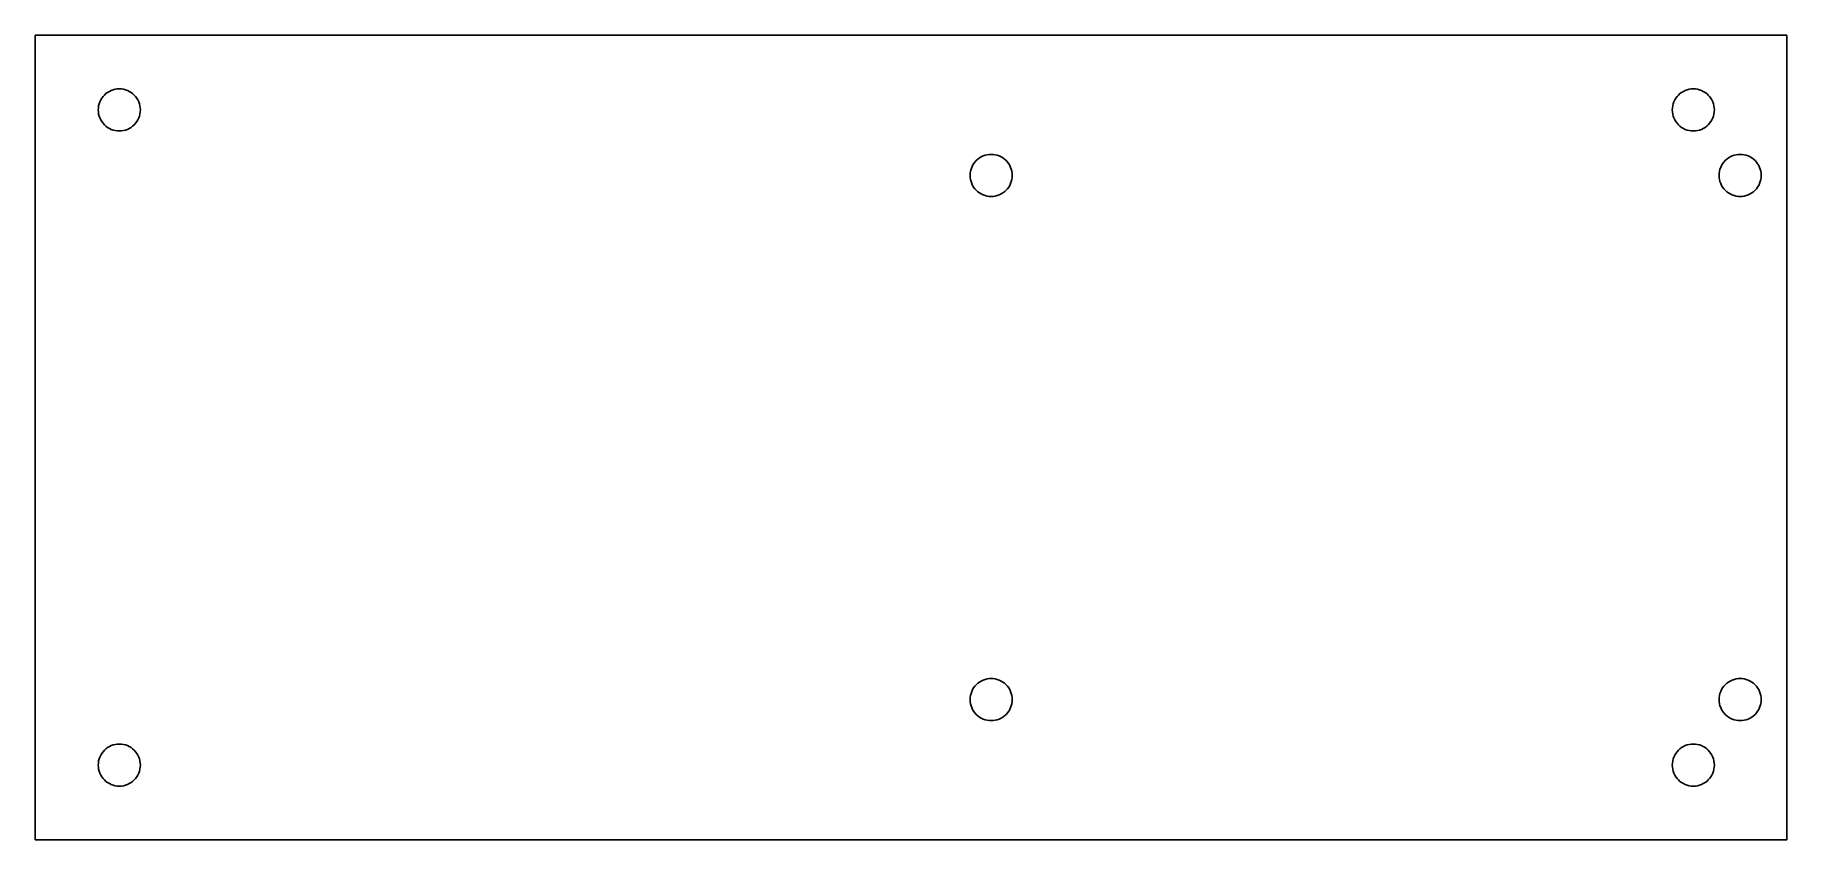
# Model space of a CAD drawing. Header units: metres. Extents: x -142 to 45, y -43 to 43.
import ezdxf

# ---------------------------------------------------------------- set-up
doc = ezdxf.new("R2010")
doc.units = ezdxf.units.M

msp = doc.modelspace()

# ---------------------------------------------------------------- linework, layer by layer
for p, q in [((45, 43), (-142.126, 43)), ((-142.126, 43), (-142.126, -43)), ((45, -43), (45, 43)), ((-135.333, 35.439), (-135.279, 35.6531)), ((-135.279, 35.6531), (-135.205, 35.861)), ((-135.205, 35.861), (-135.11, 36.0606)), ((-135.11, 36.0606), (-134.997, 36.25)), ((-134.997, 36.25), (-134.865, 36.4274)), ((-134.865, 36.4274), (-134.717, 36.591)), ((-134.717, 36.591), (-134.553, 36.7393)), ((-134.553, 36.7393), (-134.376, 36.8708)), ((-134.376, 36.8708), (-134.187, 36.9843)), ((-134.187, 36.9843), (-133.987, 37.0787)), ((-133.987, 37.0787), (-133.779, 37.1531)), ((-133.779, 37.1531), (-133.565, 37.2068)), ((-133.565, 37.2068), (-133.347, 37.2392)), ((-133.347, 37.2392), (-133.126, 37.25)), ((-133.126, 37.25), (-132.905, 37.2392)), ((-132.905, 37.2392), (-132.687, 37.2068)), ((-132.687, 37.2068), (-132.473, 37.1531)), ((-132.473, 37.1531), (-132.265, 37.0787)), ((-132.265, 37.0787), (-132.065, 36.9843)), ((-132.065, 36.9843), (-131.876, 36.8708)), ((-131.876, 36.8708), (-131.699, 36.7393)), ((-131.699, 36.7393), (-131.535, 36.591)), ((-131.535, 36.591), (-131.387, 36.4274)), ((-131.387, 36.4274), (-131.255, 36.25)), ((-131.255, 36.25), (-131.142, 36.0606)), ((-131.142, 36.0606), (-131.047, 35.861)), ((-131.047, 35.861), (-130.973, 35.6531)), ((-130.973, 35.6531), (-130.919, 35.439)), ((32.7932, 35.439), (32.8469, 35.6531)), ((32.8469, 35.6531), (32.9213, 35.861)), ((32.9213, 35.861), (33.0157, 36.0606)), ((33.0157, 36.0606), (33.1292, 36.25)), ((33.1292, 36.25), (33.2607, 36.4274)), ((33.2607, 36.4274), (33.409, 36.591)), ((33.409, 36.591), (33.5726, 36.7393)), ((33.5726, 36.7393), (33.75, 36.8708)), ((33.75, 36.8708), (33.9394, 36.9843)), ((33.9394, 36.9843), (34.139, 37.0787)), ((34.139, 37.0787), (34.3469, 37.1531)), ((34.3469, 37.1531), (34.561, 37.2068)), ((34.561, 37.2068), (34.7795, 37.2392)), ((34.7795, 37.2392), (35, 37.25)), ((35, 37.25), (35.2205, 37.2392)), ((35.2205, 37.2392), (35.439, 37.2068)), ((35.439, 37.2068), (35.6531, 37.1531)), ((35.6531, 37.1531), (35.861, 37.0787)), ((35.861, 37.0787), (36.0606, 36.9843)), ((36.0606, 36.9843), (36.25, 36.8708)), ((36.25, 36.8708), (36.4274, 36.7393)), ((36.4274, 36.7393), (36.591, 36.591)), ((36.591, 36.591), (36.7393, 36.4274)), ((36.7393, 36.4274), (36.8708, 36.25)), ((36.8708, 36.25), (36.9843, 36.0606)), ((36.9843, 36.0606), (37.0787, 35.861)), ((37.0787, 35.861), (37.1531, 35.6531)), ((37.1531, 35.6531), (37.2068, 35.439)), ((-135.376, 35), (-135.365, 35.2205)), ((-135.365, 34.7795), (-135.376, 35)), ((-135.365, 35.2205), (-135.333, 35.439)), ((-135.333, 34.561), (-135.365, 34.7795)), ((-135.279, 34.3469), (-135.333, 34.561)), ((-135.205, 34.139), (-135.279, 34.3469)), ((-135.11, 33.9394), (-135.205, 34.139)), ((-134.997, 33.75), (-135.11, 33.9394)), ((-134.865, 33.5726), (-134.997, 33.75)), ((-131.255, 33.75), (-131.387, 33.5726)), ((-131.142, 33.9394), (-131.255, 33.75)), ((-131.047, 34.139), (-131.142, 33.9394)), ((-130.973, 34.3469), (-131.047, 34.139)), ((-130.919, 34.561), (-130.973, 34.3469)), ((-130.919, 35.439), (-130.887, 35.2205)), ((-130.887, 34.7795), (-130.919, 34.561)), ((-130.887, 35.2205), (-130.876, 35)), ((-130.876, 35), (-130.887, 34.7795)), ((32.75, 35), (32.7608, 35.2205)), ((32.7608, 34.7795), (32.75, 35)), ((32.7608, 35.2205), (32.7932, 35.439)), ((32.7932, 34.561), (32.7608, 34.7795)), ((32.8469, 34.3469), (32.7932, 34.561)), ((32.9213, 34.139), (32.8469, 34.3469)), ((33.0157, 33.9394), (32.9213, 34.139)), ((33.1292, 33.75), (33.0157, 33.9394)), ((33.2607, 33.5726), (33.1292, 33.75)), ((36.8708, 33.75), (36.7393, 33.5726)), ((36.9843, 33.9394), (36.8708, 33.75)), ((37.0787, 34.139), (36.9843, 33.9394)), ((37.1531, 34.3469), (37.0787, 34.139)), ((37.2068, 34.561), (37.1531, 34.3469)), ((37.2068, 35.439), (37.2392, 35.2205)), ((37.2392, 34.7795), (37.2068, 34.561)), ((37.2392, 35.2205), (37.25, 35)), ((37.25, 35), (37.2392, 34.7795)), ((-134.717, 33.409), (-134.865, 33.5726)), ((-134.553, 33.2607), (-134.717, 33.409)), ((-134.376, 33.1292), (-134.553, 33.2607)), ((-134.187, 33.0157), (-134.376, 33.1292)), ((-133.987, 32.9213), (-134.187, 33.0157)), ((-133.779, 32.8469), (-133.987, 32.9213)), ((-133.565, 32.7932), (-133.779, 32.8469)), ((-133.347, 32.7608), (-133.565, 32.7932)), ((-133.126, 32.75), (-133.347, 32.7608)), ((-132.905, 32.7608), (-133.126, 32.75)), ((-132.687, 32.7932), (-132.905, 32.7608)), ((-132.473, 32.8469), (-132.687, 32.7932)), ((-132.265, 32.9213), (-132.473, 32.8469)), ((-132.065, 33.0157), (-132.265, 32.9213)), ((-131.876, 33.1292), (-132.065, 33.0157)), ((-131.699, 33.2607), (-131.876, 33.1292)), ((-131.535, 33.409), (-131.699, 33.2607)), ((-131.387, 33.5726), (-131.535, 33.409)), ((33.409, 33.409), (33.2607, 33.5726)), ((33.5726, 33.2607), (33.409, 33.409)), ((33.75, 33.1292), (33.5726, 33.2607)), ((33.9394, 33.0157), (33.75, 33.1292)), ((34.139, 32.9213), (33.9394, 33.0157)), ((34.3469, 32.8469), (34.139, 32.9213)), ((34.561, 32.7932), (34.3469, 32.8469)), ((34.7795, 32.7608), (34.561, 32.7932)), ((35, 32.75), (34.7795, 32.7608)), ((35.2205, 32.7608), (35, 32.75)), ((35.439, 32.7932), (35.2205, 32.7608)), ((35.6531, 32.8469), (35.439, 32.7932)), ((35.861, 32.9213), (35.6531, 32.8469)), ((36.0606, 33.0157), (35.861, 32.9213)), ((36.25, 33.1292), (36.0606, 33.0157)), ((36.4274, 33.2607), (36.25, 33.1292)), ((36.591, 33.409), (36.4274, 33.2607)), ((36.7393, 33.5726), (36.591, 33.409)), ((-41.25, 29.8708), (-41.0606, 29.9843)), ((-41.0606, 29.9843), (-40.861, 30.0787)), ((-40.861, 30.0787), (-40.6531, 30.1531)), ((-40.6531, 30.1531), (-40.439, 30.2068)), ((-40.439, 30.2068), (-40.2205, 30.2392)), ((-40.2205, 30.2392), (-40, 30.25)), ((-40, 30.25), (-39.7795, 30.2392)), ((-39.7795, 30.2392), (-39.561, 30.2068)), ((-39.561, 30.2068), (-39.3469, 30.1531)), ((-39.3469, 30.1531), (-39.139, 30.0787)), ((-39.139, 30.0787), (-38.9394, 29.9843)), ((-38.9394, 29.9843), (-38.75, 29.8708)), ((38.75, 29.8708), (38.9394, 29.9843)), ((38.9394, 29.9843), (39.139, 30.0787)), ((39.139, 30.0787), (39.3469, 30.1531)), ((39.3469, 30.1531), (39.561, 30.2068)), ((39.561, 30.2068), (39.7795, 30.2392)), ((39.7795, 30.2392), (40, 30.25)), ((40, 30.25), (40.2205, 30.2392)), ((40.2205, 30.2392), (40.439, 30.2068)), ((40.439, 30.2068), (40.6531, 30.1531)), ((40.6531, 30.1531), (40.861, 30.0787)), ((40.861, 30.0787), (41.0606, 29.9843)), ((41.0606, 29.9843), (41.25, 29.8708)), ((-42.25, 28), (-42.2392, 28.2205)), ((-42.2392, 28.2205), (-42.2068, 28.439)), ((-42.2068, 28.439), (-42.1531, 28.6531)), ((-42.1531, 28.6531), (-42.0787, 28.861)), ((-42.0787, 28.861), (-41.9843, 29.0606)), ((-41.9843, 29.0606), (-41.8708, 29.25)), ((-41.8708, 29.25), (-41.7393, 29.4274)), ((-41.7393, 29.4274), (-41.591, 29.591)), ((-41.591, 29.591), (-41.4274, 29.7393)), ((-41.4274, 29.7393), (-41.25, 29.8708)), ((-38.75, 29.8708), (-38.5726, 29.7393)), ((-38.5726, 29.7393), (-38.409, 29.591)), ((-38.409, 29.591), (-38.2607, 29.4274)), ((-38.2607, 29.4274), (-38.1292, 29.25)), ((-38.1292, 29.25), (-38.0157, 29.0606)), ((-38.0157, 29.0606), (-37.9213, 28.861)), ((-37.9213, 28.861), (-37.8469, 28.6531)), ((-37.8469, 28.6531), (-37.7932, 28.439)), ((-37.7932, 28.439), (-37.7608, 28.2205)), ((-37.7608, 28.2205), (-37.75, 28)), ((37.75, 28), (37.7608, 28.2205)), ((37.7608, 28.2205), (37.7932, 28.439)), ((37.7932, 28.439), (37.8469, 28.6531)), ((37.8469, 28.6531), (37.9213, 28.861)), ((37.9213, 28.861), (38.0157, 29.0606)), ((38.0157, 29.0606), (38.1292, 29.25)), ((38.1292, 29.25), (38.2607, 29.4274)), ((38.2607, 29.4274), (38.409, 29.591)), ((38.409, 29.591), (38.5726, 29.7393)), ((38.5726, 29.7393), (38.75, 29.8708)), ((41.25, 29.8708), (41.4274, 29.7393)), ((41.4274, 29.7393), (41.591, 29.591)), ((41.591, 29.591), (41.7393, 29.4274)), ((41.7393, 29.4274), (41.8708, 29.25)), ((41.8708, 29.25), (41.9843, 29.0606)), ((41.9843, 29.0606), (42.0787, 28.861)), ((42.0787, 28.861), (42.1531, 28.6531)), ((42.1531, 28.6531), (42.2068, 28.439)), ((42.2068, 28.439), (42.2392, 28.2205)), ((42.2392, 28.2205), (42.25, 28)), ((-42.2392, 27.7795), (-42.25, 28)), ((-42.2068, 27.561), (-42.2392, 27.7795)), ((-42.1531, 27.3469), (-42.2068, 27.561)), ((-42.0787, 27.139), (-42.1531, 27.3469)), ((-41.9843, 26.9394), (-42.0787, 27.139)), ((-41.8708, 26.75), (-41.9843, 26.9394)), ((-41.7393, 26.5726), (-41.8708, 26.75)), ((-41.591, 26.409), (-41.7393, 26.5726)), ((-41.4274, 26.2607), (-41.591, 26.409)), ((-41.25, 26.1292), (-41.4274, 26.2607)), ((-38.5726, 26.2607), (-38.75, 26.1292)), ((-38.409, 26.409), (-38.5726, 26.2607)), ((-38.2607, 26.5726), (-38.409, 26.409)), ((-38.1292, 26.75), (-38.2607, 26.5726)), ((-38.0157, 26.9394), (-38.1292, 26.75)), ((-37.9213, 27.139), (-38.0157, 26.9394)), ((-37.8469, 27.3469), (-37.9213, 27.139)), ((-37.7932, 27.561), (-37.8469, 27.3469)), ((-37.7608, 27.7795), (-37.7932, 27.561)), ((-37.75, 28), (-37.7608, 27.7795)), ((37.7608, 27.7795), (37.75, 28)), ((37.7932, 27.561), (37.7608, 27.7795)), ((37.8469, 27.3469), (37.7932, 27.561)), ((37.9213, 27.139), (37.8469, 27.3469)), ((38.0157, 26.9394), (37.9213, 27.139)), ((38.1292, 26.75), (38.0157, 26.9394)), ((38.2607, 26.5726), (38.1292, 26.75)), ((38.409, 26.409), (38.2607, 26.5726)), ((38.5726, 26.2607), (38.409, 26.409)), ((38.75, 26.1292), (38.5726, 26.2607)), ((41.4274, 26.2607), (41.25, 26.1292)), ((41.591, 26.409), (41.4274, 26.2607)), ((41.7393, 26.5726), (41.591, 26.409)), ((41.8708, 26.75), (41.7393, 26.5726)), ((41.9843, 26.9394), (41.8708, 26.75)), ((42.0787, 27.139), (41.9843, 26.9394)), ((42.1531, 27.3469), (42.0787, 27.139)), ((42.2068, 27.561), (42.1531, 27.3469)), ((42.2392, 27.7795), (42.2068, 27.561)), ((42.25, 28), (42.2392, 27.7795)), ((-41.0606, 26.0157), (-41.25, 26.1292)), ((-40.861, 25.9213), (-41.0606, 26.0157)), ((-40.6531, 25.8469), (-40.861, 25.9213)), ((-40.439, 25.7932), (-40.6531, 25.8469)), ((-40.2205, 25.7608), (-40.439, 25.7932)), ((-40, 25.75), (-40.2205, 25.7608)), ((-39.7795, 25.7608), (-40, 25.75)), ((-39.561, 25.7932), (-39.7795, 25.7608)), ((-39.3469, 25.8469), (-39.561, 25.7932)), ((-39.139, 25.9213), (-39.3469, 25.8469)), ((-38.9394, 26.0157), (-39.139, 25.9213)), ((-38.75, 26.1292), (-38.9394, 26.0157)), ((38.9394, 26.0157), (38.75, 26.1292)), ((39.139, 25.9213), (38.9394, 26.0157)), ((39.3469, 25.8469), (39.139, 25.9213)), ((39.561, 25.7932), (39.3469, 25.8469)), ((39.7795, 25.7608), (39.561, 25.7932)), ((40, 25.75), (39.7795, 25.7608)), ((40.2205, 25.7608), (40, 25.75)), ((40.439, 25.7932), (40.2205, 25.7608)), ((40.6531, 25.8469), (40.439, 25.7932)), ((40.861, 25.9213), (40.6531, 25.8469)), ((41.0606, 26.0157), (40.861, 25.9213)), ((41.25, 26.1292), (41.0606, 26.0157)), ((-41.4274, -26.2607), (-41.25, -26.1292)), ((-41.25, -26.1292), (-41.0606, -26.0157)), ((-41.0606, -26.0157), (-40.861, -25.9213)), ((-40.861, -25.9213), (-40.6531, -25.8469)), ((-40.6531, -25.8469), (-40.439, -25.7932)), ((-40.439, -25.7932), (-40.2205, -25.7608)), ((-40.2205, -25.7608), (-40, -25.75)), ((-40, -25.75), (-39.7795, -25.7608)), ((-39.7795, -25.7608), (-39.561, -25.7932)), ((-39.561, -25.7932), (-39.3469, -25.8469)), ((-39.3469, -25.8469), (-39.139, -25.9213)), ((-39.139, -25.9213), (-38.9394, -26.0157)), ((-38.9394, -26.0157), (-38.75, -26.1292)), ((-38.75, -26.1292), (-38.5726, -26.2607)), ((38.5726, -26.2607), (38.75, -26.1292)), ((38.75, -26.1292), (38.9394, -26.0157)), ((38.9394, -26.0157), (39.139, -25.9213)), ((39.139, -25.9213), (39.3469, -25.8469)), ((39.3469, -25.8469), (39.561, -25.7932)), ((39.561, -25.7932), (39.7795, -25.7608)), ((39.7795, -25.7608), (40, -25.75)), ((40, -25.75), (40.2205, -25.7608)), ((40.2205, -25.7608), (40.439, -25.7932)), ((40.439, -25.7932), (40.6531, -25.8469)), ((40.6531, -25.8469), (40.861, -25.9213)), ((40.861, -25.9213), (41.0606, -26.0157)), ((41.0606, -26.0157), (41.25, -26.1292)), ((41.25, -26.1292), (41.4274, -26.2607)), ((-42.25, -28), (-42.2392, -27.7795)), ((-42.2392, -28.2205), (-42.25, -28)), ((-42.2392, -27.7795), (-42.2068, -27.561)), ((-42.2068, -27.561), (-42.1531, -27.3469)), ((-42.1531, -27.3469), (-42.0787, -27.139)), ((-42.0787, -27.139), (-41.9843, -26.9394)), ((-41.9843, -26.9394), (-41.8708, -26.75)), ((-41.8708, -26.75), (-41.7393, -26.5726)), ((-41.7393, -26.5726), (-41.591, -26.409)), ((-41.591, -26.409), (-41.4274, -26.2607)), ((-38.5726, -26.2607), (-38.409, -26.409)), ((-38.409, -26.409), (-38.2607, -26.5726)), ((-38.2607, -26.5726), (-38.1292, -26.75)), ((-38.1292, -26.75), (-38.0157, -26.9394)), ((-38.0157, -26.9394), (-37.9213, -27.139)), ((-37.9213, -27.139), (-37.8469, -27.3469)), ((-37.8469, -27.3469), (-37.7932, -27.561)), ((-37.7932, -27.561), (-37.7608, -27.7795)), ((-37.7608, -27.7795), (-37.75, -28)), ((-37.75, -28), (-37.7608, -28.2205)), ((37.75, -28), (37.7608, -27.7795)), ((37.7608, -28.2205), (37.75, -28)), ((37.7608, -27.7795), (37.7932, -27.561)), ((37.7932, -27.561), (37.8469, -27.3469)), ((37.8469, -27.3469), (37.9213, -27.139)), ((37.9213, -27.139), (38.0157, -26.9394)), ((38.0157, -26.9394), (38.1292, -26.75)), ((38.1292, -26.75), (38.2607, -26.5726)), ((38.2607, -26.5726), (38.409, -26.409)), ((38.409, -26.409), (38.5726, -26.2607)), ((41.4274, -26.2607), (41.591, -26.409)), ((41.591, -26.409), (41.7393, -26.5726)), ((41.7393, -26.5726), (41.8708, -26.75)), ((41.8708, -26.75), (41.9843, -26.9394)), ((41.9843, -26.9394), (42.0787, -27.139)), ((42.0787, -27.139), (42.1531, -27.3469)), ((42.1531, -27.3469), (42.2068, -27.561)), ((42.2068, -27.561), (42.2392, -27.7795)), ((42.2392, -27.7795), (42.25, -28)), ((42.25, -28), (42.2392, -28.2205)), ((-42.2068, -28.439), (-42.2392, -28.2205)), ((-42.1531, -28.6531), (-42.2068, -28.439)), ((-42.0787, -28.861), (-42.1531, -28.6531)), ((-41.9843, -29.0606), (-42.0787, -28.861)), ((-41.8708, -29.25), (-41.9843, -29.0606)), ((-41.7393, -29.4274), (-41.8708, -29.25)), ((-41.591, -29.591), (-41.7393, -29.4274)), ((-41.4274, -29.7393), (-41.591, -29.591)), ((-41.25, -29.8708), (-41.4274, -29.7393)), ((-41.0606, -29.9843), (-41.25, -29.8708)), ((-38.75, -29.8708), (-38.9394, -29.9843)), ((-38.5726, -29.7393), (-38.75, -29.8708)), ((-38.409, -29.591), (-38.5726, -29.7393)), ((-38.2607, -29.4274), (-38.409, -29.591)), ((-38.1292, -29.25), (-38.2607, -29.4274)), ((-38.0157, -29.0606), (-38.1292, -29.25)), ((-37.9213, -28.861), (-38.0157, -29.0606)), ((-37.8469, -28.6531), (-37.9213, -28.861)), ((-37.7932, -28.439), (-37.8469, -28.6531)), ((-37.7608, -28.2205), (-37.7932, -28.439)), ((37.7932, -28.439), (37.7608, -28.2205)), ((37.8469, -28.6531), (37.7932, -28.439)), ((37.9213, -28.861), (37.8469, -28.6531)), ((38.0157, -29.0606), (37.9213, -28.861)), ((38.1292, -29.25), (38.0157, -29.0606)), ((38.2607, -29.4274), (38.1292, -29.25)), ((38.409, -29.591), (38.2607, -29.4274)), ((38.5726, -29.7393), (38.409, -29.591)), ((38.75, -29.8708), (38.5726, -29.7393)), ((38.9394, -29.9843), (38.75, -29.8708)), ((41.25, -29.8708), (41.0606, -29.9843)), ((41.4274, -29.7393), (41.25, -29.8708)), ((41.591, -29.591), (41.4274, -29.7393)), ((41.7393, -29.4274), (41.591, -29.591)), ((41.8708, -29.25), (41.7393, -29.4274)), ((41.9843, -29.0606), (41.8708, -29.25)), ((42.0787, -28.861), (41.9843, -29.0606)), ((42.1531, -28.6531), (42.0787, -28.861)), ((42.2068, -28.439), (42.1531, -28.6531)), ((42.2392, -28.2205), (42.2068, -28.439)), ((-40.861, -30.0787), (-41.0606, -29.9843)), ((-40.6531, -30.1531), (-40.861, -30.0787)), ((-40.439, -30.2068), (-40.6531, -30.1531)), ((-40.2205, -30.2392), (-40.439, -30.2068)), ((-40, -30.25), (-40.2205, -30.2392)), ((-39.7795, -30.2392), (-40, -30.25)), ((-39.561, -30.2068), (-39.7795, -30.2392)), ((-39.3469, -30.1531), (-39.561, -30.2068)), ((-39.139, -30.0787), (-39.3469, -30.1531)), ((-38.9394, -29.9843), (-39.139, -30.0787)), ((39.139, -30.0787), (38.9394, -29.9843)), ((39.3469, -30.1531), (39.139, -30.0787)), ((39.561, -30.2068), (39.3469, -30.1531)), ((39.7795, -30.2392), (39.561, -30.2068)), ((40, -30.25), (39.7795, -30.2392)), ((40.2205, -30.2392), (40, -30.25)), ((40.439, -30.2068), (40.2205, -30.2392)), ((40.6531, -30.1531), (40.439, -30.2068)), ((40.861, -30.0787), (40.6531, -30.1531)), ((41.0606, -29.9843), (40.861, -30.0787)), ((-134.997, -33.75), (-134.865, -33.5726)), ((-134.865, -33.5726), (-134.717, -33.409)), ((-134.717, -33.409), (-134.553, -33.2607)), ((-134.553, -33.2607), (-134.376, -33.1292)), ((-134.376, -33.1292), (-134.187, -33.0157)), ((-134.187, -33.0157), (-133.987, -32.9213)), ((-133.987, -32.9213), (-133.779, -32.8469)), ((-133.779, -32.8469), (-133.565, -32.7932)), ((-133.565, -32.7932), (-133.347, -32.7608)), ((-133.347, -32.7608), (-133.126, -32.75)), ((-133.126, -32.75), (-132.905, -32.7608)), ((-132.905, -32.7608), (-132.687, -32.7932)), ((-132.687, -32.7932), (-132.473, -32.8469)), ((-132.473, -32.8469), (-132.265, -32.9213)), ((-132.265, -32.9213), (-132.065, -33.0157)), ((-132.065, -33.0157), (-131.876, -33.1292)), ((-131.876, -33.1292), (-131.699, -33.2607)), ((-131.699, -33.2607), (-131.535, -33.409)), ((-131.535, -33.409), (-131.387, -33.5726)), ((-131.387, -33.5726), (-131.255, -33.75)), ((33.1292, -33.75), (33.2607, -33.5726)), ((33.2607, -33.5726), (33.409, -33.409)), ((33.409, -33.409), (33.5726, -33.2607)), ((33.5726, -33.2607), (33.75, -33.1292)), ((33.75, -33.1292), (33.9394, -33.0157)), ((33.9394, -33.0157), (34.139, -32.9213)), ((34.139, -32.9213), (34.3469, -32.8469)), ((34.3469, -32.8469), (34.561, -32.7932)), ((34.561, -32.7932), (34.7795, -32.7608)), ((34.7795, -32.7608), (35, -32.75)), ((35, -32.75), (35.2205, -32.7608)), ((35.2205, -32.7608), (35.439, -32.7932)), ((35.439, -32.7932), (35.6531, -32.8469)), ((35.6531, -32.8469), (35.861, -32.9213)), ((35.861, -32.9213), (36.0606, -33.0157)), ((36.0606, -33.0157), (36.25, -33.1292)), ((36.25, -33.1292), (36.4274, -33.2607)), ((36.4274, -33.2607), (36.591, -33.409)), ((36.591, -33.409), (36.7393, -33.5726)), ((36.7393, -33.5726), (36.8708, -33.75)), ((-135.376, -35), (-135.365, -34.7795)), ((-135.365, -35.2205), (-135.376, -35)), ((-135.365, -34.7795), (-135.333, -34.561)), ((-135.333, -35.439), (-135.365, -35.2205)), ((-135.333, -34.561), (-135.279, -34.3469)), ((-135.279, -35.6531), (-135.333, -35.439)), ((-135.279, -34.3469), (-135.205, -34.139)), ((-135.205, -34.139), (-135.11, -33.9394)), ((-135.11, -33.9394), (-134.997, -33.75)), ((-131.255, -33.75), (-131.142, -33.9394)), ((-131.142, -33.9394), (-131.047, -34.139)), ((-131.047, -34.139), (-130.973, -34.3469)), ((-130.973, -34.3469), (-130.919, -34.561)), ((-130.919, -35.439), (-130.973, -35.6531)), ((-130.919, -34.561), (-130.887, -34.7795)), ((-130.887, -35.2205), (-130.919, -35.439)), ((-130.887, -34.7795), (-130.876, -35)), ((-130.876, -35), (-130.887, -35.2205)), ((32.75, -35), (32.7608, -34.7795)), ((32.7608, -35.2205), (32.75, -35)), ((32.7608, -34.7795), (32.7932, -34.561)), ((32.7932, -35.439), (32.7608, -35.2205)), ((32.7932, -34.561), (32.8469, -34.3469)), ((32.8469, -35.6531), (32.7932, -35.439)), ((32.8469, -34.3469), (32.9213, -34.139)), ((32.9213, -34.139), (33.0157, -33.9394)), ((33.0157, -33.9394), (33.1292, -33.75)), ((36.8708, -33.75), (36.9843, -33.9394)), ((36.9843, -33.9394), (37.0787, -34.139)), ((37.0787, -34.139), (37.1531, -34.3469)), ((37.1531, -34.3469), (37.2068, -34.561)), ((37.2068, -35.439), (37.1531, -35.6531)), ((37.2068, -34.561), (37.2392, -34.7795)), ((37.2392, -35.2205), (37.2068, -35.439)), ((37.2392, -34.7795), (37.25, -35)), ((37.25, -35), (37.2392, -35.2205)), ((-135.205, -35.861), (-135.279, -35.6531)), ((-135.11, -36.0606), (-135.205, -35.861)), ((-134.997, -36.25), (-135.11, -36.0606)), ((-134.865, -36.4274), (-134.997, -36.25)), ((-134.717, -36.591), (-134.865, -36.4274)), ((-134.553, -36.7393), (-134.717, -36.591)), ((-134.376, -36.8708), (-134.553, -36.7393)), ((-134.187, -36.9843), (-134.376, -36.8708)), ((-133.987, -37.0787), (-134.187, -36.9843)), ((-133.779, -37.1531), (-133.987, -37.0787)), ((-133.565, -37.2068), (-133.779, -37.1531)), ((-133.347, -37.2392), (-133.565, -37.2068)), ((-133.126, -37.25), (-133.347, -37.2392)), ((-132.905, -37.2392), (-133.126, -37.25)), ((-132.687, -37.2068), (-132.905, -37.2392)), ((-132.473, -37.1531), (-132.687, -37.2068)), ((-132.265, -37.0787), (-132.473, -37.1531)), ((-132.065, -36.9843), (-132.265, -37.0787)), ((-131.876, -36.8708), (-132.065, -36.9843)), ((-131.699, -36.7393), (-131.876, -36.8708)), ((-131.535, -36.591), (-131.699, -36.7393)), ((-131.387, -36.4274), (-131.535, -36.591)), ((-131.255, -36.25), (-131.387, -36.4274)), ((-131.142, -36.0606), (-131.255, -36.25)), ((-131.047, -35.861), (-131.142, -36.0606)), ((-130.973, -35.6531), (-131.047, -35.861)), ((32.9213, -35.861), (32.8469, -35.6531)), ((33.0157, -36.0606), (32.9213, -35.861)), ((33.1292, -36.25), (33.0157, -36.0606)), ((33.2607, -36.4274), (33.1292, -36.25)), ((33.409, -36.591), (33.2607, -36.4274)), ((33.5726, -36.7393), (33.409, -36.591)), ((33.75, -36.8708), (33.5726, -36.7393)), ((33.9394, -36.9843), (33.75, -36.8708)), ((34.139, -37.0787), (33.9394, -36.9843)), ((34.3469, -37.1531), (34.139, -37.0787)), ((34.561, -37.2068), (34.3469, -37.1531)), ((34.7795, -37.2392), (34.561, -37.2068)), ((35, -37.25), (34.7795, -37.2392)), ((35.2205, -37.2392), (35, -37.25)), ((35.439, -37.2068), (35.2205, -37.2392)), ((35.6531, -37.1531), (35.439, -37.2068)), ((35.861, -37.0787), (35.6531, -37.1531)), ((36.0606, -36.9843), (35.861, -37.0787)), ((36.25, -36.8708), (36.0606, -36.9843)), ((36.4274, -36.7393), (36.25, -36.8708)), ((36.591, -36.591), (36.4274, -36.7393)), ((36.7393, -36.4274), (36.591, -36.591)), ((36.8708, -36.25), (36.7393, -36.4274)), ((36.9843, -36.0606), (36.8708, -36.25)), ((37.0787, -35.861), (36.9843, -36.0606)), ((37.1531, -35.6531), (37.0787, -35.861)), ((-142.126, -43), (45, -43))]:
    msp.add_line(p, q)

doc.saveas('drawing.dxf')
